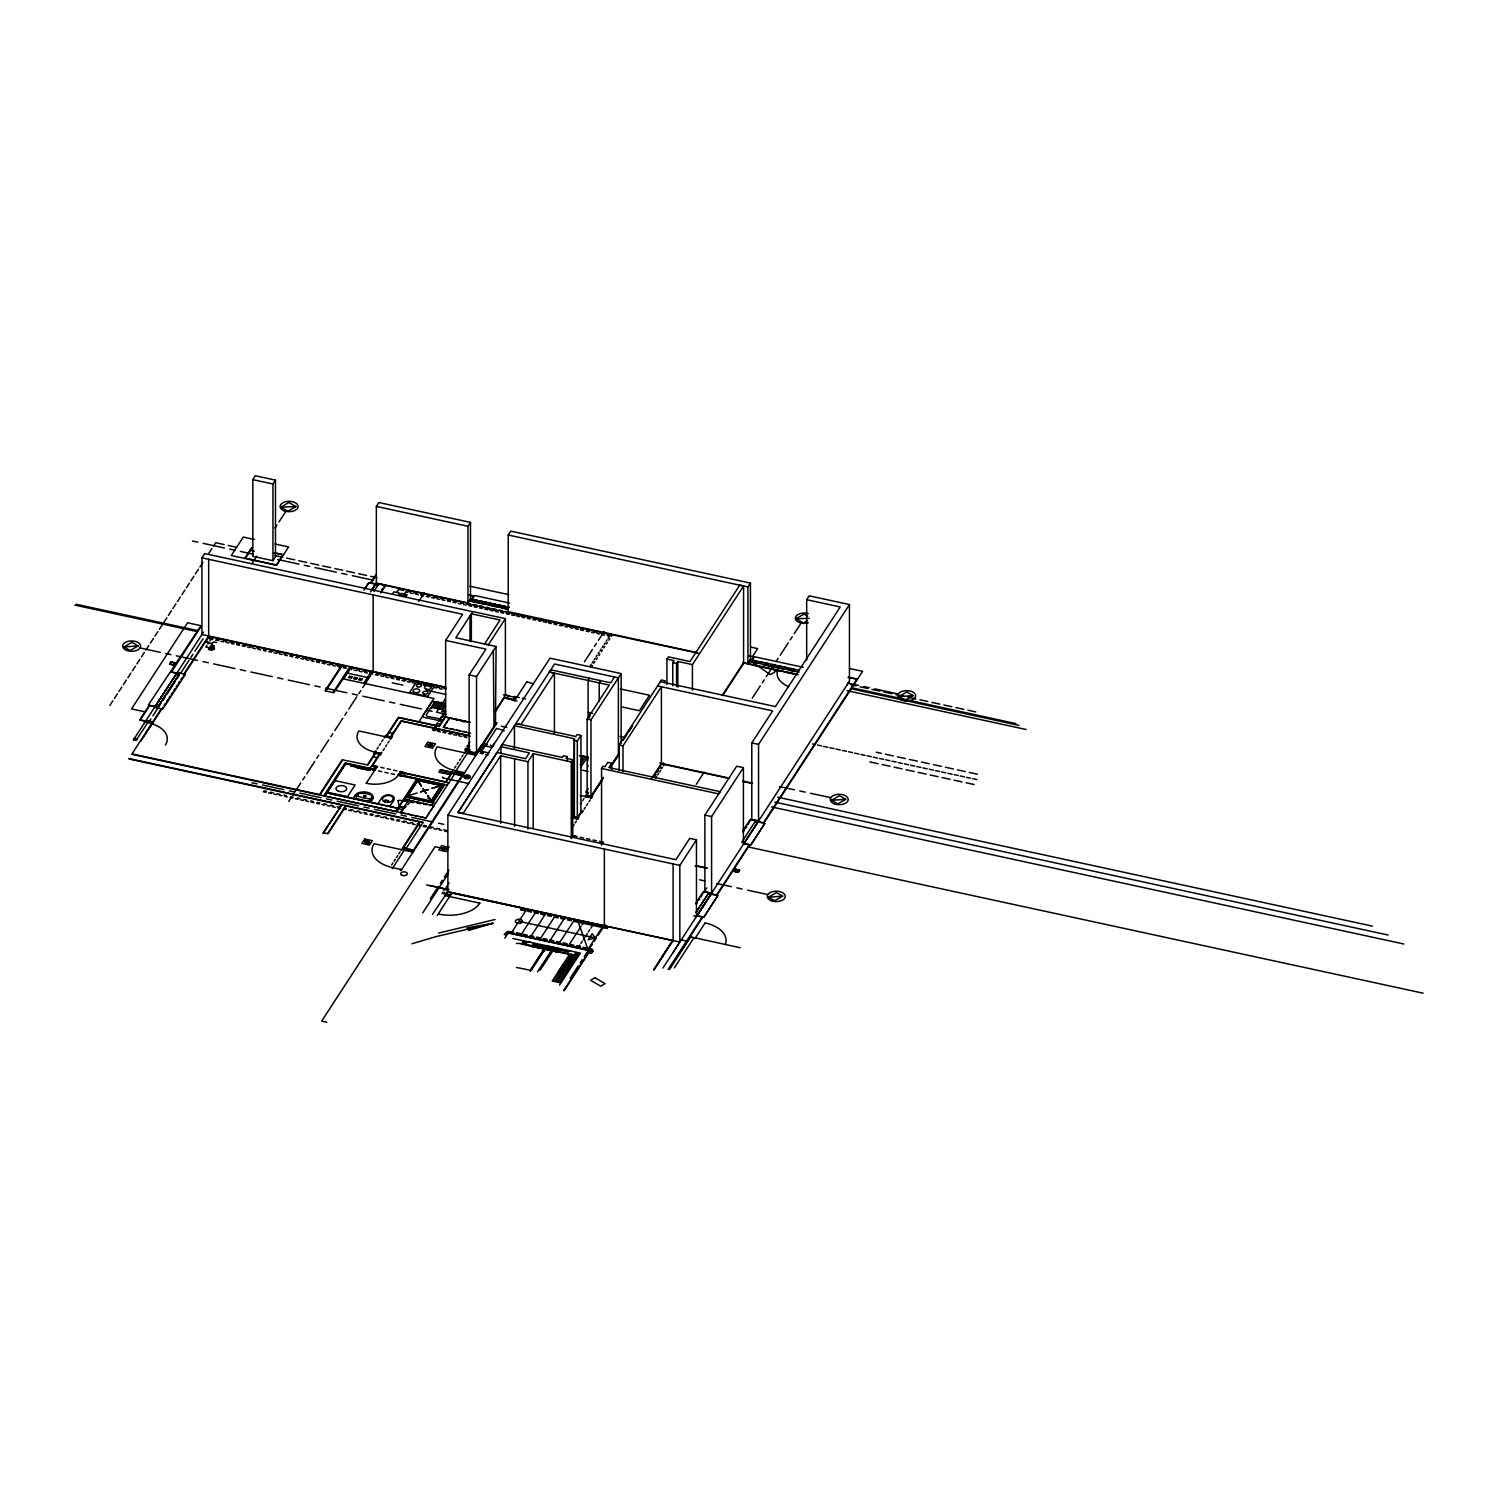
<?xml version="1.0" encoding="UTF-8"?>
<svg xmlns="http://www.w3.org/2000/svg" width="1498" height="1498" viewBox="0 0 1498 1498"><rect width="100%" height="100%" fill="white"/><g stroke="black" fill="none" stroke-linecap="round" stroke-linejoin="round"><path stroke-width="1.5" d="M211.237 647.904L214.102 649.158L213.69 647.679L211.349 647.848L214.476 648.597L211.087 648.072L213.971 647.885M549.579 950.144C552.163 952.578 553.717 945.631 549.26 954.17L537.501 971.846M554.84 948.889L546.957 946.998M214.401 648.69L211.181 647.997L211.798 649.42L214.251 648.971L211.124 649.027M352.685 766.564L353.603 766.04L350.869 766.133M368.096 770.197L358.977 768.081M467.9 776.02L465.447 776.395L468.574 777.293L465.822 776.114C463.575 779.746 473.911 776.526 465.391 776.488M541.153 947.073L534.131 945.369L541.527 947.092M547.332 949.339L552.107 950.294M536.434 947.073L530.311 945.837L549.803 948.889L547.594 949.17C549.991 946.661 550.478 948.234 548.568 949.058M551.507 948.777L551.62 947.728L551.564 948.74M551.301 947.897L551.62 948.721M558.698 948.403L556.563 951.754M559.409 950.106C563.791 949.901 549.448 946.137 551.732 948.459M560.158 949.863L547.912 947.185M586.504 792.442L586.242 790.925L587.796 791.393M365.699 841.501L368.957 841.932L365.849 841.389L366.092 842.887L368.602 842.7M428.222 798.49L429.626 797.685L428.185 797.966M431.967 745.236L428.728 744.543M430.057 798.752L430.076 798.603M442.303 848.617C447.34 845.808 446.46 850.695 442.846 847.868L445.749 848.486L443.277 847.737C440.674 848.729 444.138 850.377 445.355 849.347C436.068 847.512 450.636 851.37 442.303 848.486L445.318 849.291L442.266 848.636L445.149 849.385L442.303 848.673L445.056 849.441L443.071 849.478M388.525 800.644L385.454 800.044M545.403 948.889C541.901 953.964 542.257 952.691 545.871 948.065M537.613 947.448L543.737 948.496M551.414 950.5L552.05 949.395L550.44 949.582M546.489 948.44L545.459 948.178M546.47 949.077L549.579 948.721M545.122 948.122L530.367 945.987L549.26 950.069M562.256 950.069L564.24 950.481M365.456 841.801L368.845 842.194M428.503 744.824L431.686 745.573C422.717 744.824 434.008 746.435 430.02 746.154L428.728 745.723L430.244 746.154M544.748 948.721L552.107 949.432M549.148 949.526L552.593 949.769L551.564 950.668M544.972 949.152L530.217 971.547M526.996 942.429L526.828 942.766A1.929 1.123 0 0 1 524.375 943.44A1.929 1.123 0 0 1 523.251 941.999M466.945 777.818L465.335 777.144L468.013 777.631L465.335 776.863L468.387 777.35L465.279 776.676L468.705 777.106L465.653 776.264C471.776 775.721 461.234 778.305 468.5 777.293M586.879 790.85L588.171 788.566M546.639 948.74L546.227 948.552M547.051 948.871L547.968 948.403L547.107 949.02M352.966 766.171L351.094 765.834M353.603 766.171L357.516 767.744M367.834 770.103L368.677 769.298L367.928 770.234M368.471 842.662L365.512 841.707M468.556 777.2L465.541 776.32M552.313 948.122L551.414 947.972M555.234 949.189L554.466 951.286L556.825 949.432L555.477 951.492L556.245 948.889M540.778 945.669L542.669 945.837L540.254 945.369M444.344 784.409L432.66 802.441L405.771 796.655L403.299 800.812A10.729 6.198 0 0 0 397.794 800.475L399.498 806.598L396.427 811.336M422.942 822.683L420.358 821.69L403.299 847.831M365.849 841.389L368.939 841.876L366.542 841.108M482.244 745.63L497.055 722.879M494.359 743.514L491.85 747.39L483.423 745.555L475.952 755.254L437.06 746.809A32.301 18.65 0 0 0 455.579 770.758M537.67 947.654L536.602 946.792L545.122 948.496M557.312 950.687L558.23 952.091L545.029 949.114M587.946 949.358L577.648 920.371M545.871 946.511L536.696 944.807C556.657 949.975 512.747 939.452 546.096 946.38M551.077 950.069L553.492 949.919L540.291 969.936M534.337 945.481L541.901 947.129M591.017 951.136L592.721 951.492L591.448 953.421L589.781 953.084L590.774 950.069L583.059 948.271M445.749 848.804L442.734 847.924M516.417 967.427L530.161 970.217L543.943 948.983M533.325 946.699L530.367 945.987L531.547 945.481M546.04 948.346L551.451 950.238M551.882 948.496L550.927 948.496L559.185 950.425M553.829 951.155L555.234 948.534L558.511 949.901M559.99 950.2L558.923 950.013L559.878 950.144M557.855 948.215L555.964 951.586L557.425 949.395M568.734 950.593L567.929 951.942L569.596 950.781M582.048 811.186L577.161 818.769L572.273 817.683L573.678 815.586M386.184 736.885L386.765 735.93M379.949 753.251L371.579 766.133L376.691 767.219M377.964 803.771L381.353 798.303A10.898 6.292 0 0 1 385.192 795.382A6.254 3.614 0 0 1 390.398 795.101A6.254 3.614 0 0 1 393.918 797.273A10.879 6.292 0 0 1 393.468 800.924L389.78 806.317M400.341 870.413L400.94 869.458M463.931 772.556L412.268 852.025M349.895 677.957L350.925 676.328M384.293 801.73L385.323 800.101M133.491 739.825L134.446 738.289L137.179 738.87L136.112 740.424L133.491 739.825L164.125 692.638M178.936 674.624L179.91 673.07L185.49 674.25L162.776 709.153L154.575 707.393L155.586 705.82L158.226 706.401L178.936 674.624L176.258 674.063L155.642 705.839M207.96 643.859L208.934 642.305M380.174 755.048L381.129 753.494L374.968 752.165L373.938 753.681M437.903 724.938L438.877 723.384M440.375 721.081L441.348 719.546M468.874 743.551L469.848 741.997M443.071 889.194L442.472 888.426M442.097 893.651L443.071 892.115M444.082 890.598L445.056 889.044M446.123 887.49L447.078 885.936M448.108 884.419L449.082 882.884M590.156 665.973L591.111 664.419M592.141 662.902L593.096 661.348M594.126 659.832L595.081 658.296M596.167 656.742L597.122 655.188M598.151 653.671L599.106 652.117M600.136 650.6L601.091 649.065M604.162 644.44L605.117 642.885M606.147 641.369L607.102 639.815M606.353 644.046L607.327 642.492M608.825 640.189L609.798 638.654M586.336 794.895L585.381 796.43L591.541 797.76L592.628 796.224M581.786 812.89L582.741 811.336M659.963 768.305L660.936 766.751M662.434 764.467L663.408 762.913M697.862 652.772L508.215 611.652L508.215 535.011L510.724 531.135L750.442 583.096L750.442 659.738L747.764 663.895L743.364 662.959M580.868 943.534L582.31 941.212M662.977 968.008L711.587 893.22L711.587 816.56L743.401 767.65L736.698 766.19L704.884 815.118L704.884 891.759L711.587 893.22L703.386 891.46L695.821 903.069M158.226 706.401L157.253 707.955L179.91 673.07L177.27 672.471L155.062 706.494M466.889 746.622L467.863 745.068M500.912 753.644L500.912 746.678L502.298 744.45L562.256 757.426L563.342 755.704L567.18 756.527L567.18 761.19M445.374 895.673L446.273 894.212M596.316 659.438L597.29 657.884M600.623 680.616L599.219 682.845L599.219 701.12M152.365 723.478L163.001 707.112M608.132 638.298L609.461 636.163L607.476 635.695M601.559 845.134L601.559 768.474L602.964 766.264L605.023 766.695L607.757 762.426L611.652 763.268L611.652 770.234M571.431 817.945L572.273 816.579M577.591 819.275L578.453 817.908M582.16 812.291L583.022 810.942M672.639 953.196L673.857 951.249M158.114 701.944L159.35 699.997M160.529 698.255L161.765 696.308M165.304 690.915L166.54 688.968M167.72 687.226L168.956 685.279M149.95 727.167L151.186 725.201M164.125 705.352L165.36 703.405M166.54 701.663L167.776 699.716M168.9 698.012L170.135 696.064M171.315 694.323L172.551 692.376M173.731 690.634L174.966 688.687M383.17 750.404L384.406 748.438M385.585 746.716L386.821 744.768M387.945 743.064L389.18 741.098M446.235 723.59L447.471 721.643M402.812 809.201L404.048 807.253M391.652 864.908L392.888 862.96M394.068 861.219L395.303 859.272M396.483 857.53L397.719 855.583M457.077 764.317L458.294 762.351M459.474 760.628L460.71 758.662M461.852 756.958L463.088 755.011M468.668 746.772L467.058 749.318L470.278 749.992M428.091 814.687L429.327 812.74M495.538 710.427L505.388 695.297L505.388 618.637L472.788 611.596L455.841 637.736L496.081 646.481L495.482 725.201M580.325 804.183L581.561 802.235M582.741 800.494L583.977 798.546M584.145 809.238L585.381 807.272M659.382 960.855L660.618 958.907M664.213 953.477L665.43 951.53M661.798 957.166L663.034 955.218M666.629 949.788L667.846 947.841M696.196 904.286L697.431 902.339M743.139 832.064L744.375 830.117M745.555 828.375L746.79 826.428M747.914 824.724L749.15 822.776M674.999 949.545L676.235 947.597M699.828 911.346L701.064 909.398M702.244 907.657L703.48 905.71M746.734 839.161L747.97 837.213M749.15 835.472L750.386 833.525M751.565 831.783L752.801 829.836M753.981 828.094L755.217 826.147M143.939 723.759L145.512 721.306L139.595 720.07L149.313 705.221L155.155 706.494L156.99 703.704M345.458 763.437L375.024 769.729L376.841 766.939L375.118 766.564L373.133 769.691L345.776 763.755L324.897 795.812M446.123 781.975L402.007 772.369L400.022 775.496L443.483 784.915L432.491 802.422M614.498 677.021L610.753 682.826L550.815 669.831L549.373 672.04L554.41 673.145L520.929 724.583L515.874 723.534L575.831 736.51L577.067 734.563L580.943 735.406L577.329 741.023L577.329 817.683L573.434 816.841L574.371 738.72L514.451 725.706L514.451 748.944M703.854 917.076L717.823 895.579L703.91 917.113L697.038 915.615L698.648 913.087M756.34 824.443L757.951 821.896L764.823 823.394L750.873 844.891L744 843.411L849.441 681.216L849.441 604.555L809.201 595.829L806.673 599.687L806.673 660.094M390.36 739.375L391.877 737.016M697.843 653.091L467.376 603.825L470.484 599.05L470.484 522.39L378.882 502.542L376.354 506.418L376.354 583.059L370.493 591.897M464.268 753.288L469.174 745.686M451.591 892.565L449.082 896.441M109.878 705.446L112.818 700.821M123.398 684.68L126.338 680.073M127.91 677.751L130.85 673.126M141.43 656.985L144.37 652.379M163.919 622.382L166.858 617.756M403.468 775.927L405.284 773.08M396.315 811.523L400.827 804.576M432.753 802.254L405.883 796.786L403.299 800.812L407.643 801.767L408.617 800.213L433.933 805.737L435.394 803.527L406.201 797.142L403.936 800.625M465.878 748.139L464.736 749.899L466.833 750.367M149.313 705.221L148.339 705.034L200.994 625.696L187.568 622.775L184.348 627.681L76.267 604.293M206.949 645.376L205.881 647.042L209.514 647.848M209.945 640.788L211.031 639.103L212.791 639.515M376.148 575.063L371.092 582.947L375.773 583.958M359.932 680.167L361.018 678.482M387.308 802.422L388.375 800.737M176.258 674.063L203.447 632.175M252.132 563.267L256.682 556.226M274.977 543.98L288.571 546.939L276.662 565.345L231.31 555.515L243.275 537.089L254.604 539.542M384.2 585.119L378.825 583.939L377.814 585.512L375.174 584.932L371.729 590.231L376.148 583.377L470.484 603.825M445.842 687.807L351.094 667.247L343.51 678.931L363.696 683.257L371.204 671.61M367.778 765.291L376.092 752.389M429.102 804.669L433.877 805.699L425.938 818.039L319.898 795.045L342.705 759.879L367.403 764.898L375.605 752.296L380.492 753.363L372.328 765.946L375.118 766.564M392.251 736.417L391.221 738.008L385.005 736.641L386.072 735.087M431.518 706.813L434.963 701.476M434.851 707.543L438.296 702.225M436.517 707.899L439.944 702.562M438.24 708.254L441.667 702.937M441.554 709.003L445 703.686M443.221 709.34L445.505 705.801M475.259 755.104L476.551 753.194L476.551 676.534L496.081 646.481M478.049 750.592L481.532 745.161M496.081 723.141L476.551 753.194L465.822 750.835M602.121 647.529L603.132 645.956M586.018 792.348L586.71 791.262M581.561 811.092L576.73 818.582L572.816 817.758L574.371 815.361L574.371 738.72M145.886 650.076L148.882 645.432M168.356 615.472L171.371 610.828M181.895 594.706L184.891 590.062M186.389 587.778L189.403 583.134M199.927 567.012L202.923 562.368M208.877 553.174L211.892 548.511M148.939 721.924L150.923 718.853M162.945 700.39L164.93 697.319M176.951 678.856L178.936 675.785M190.958 657.322L192.942 654.27M288.777 801.355L290.762 798.303M302.783 779.821L304.768 776.769M316.79 758.306L318.774 755.235M330.796 736.773L332.781 733.702M344.802 715.239L346.787 712.168M358.808 693.705L360.793 690.634M471.496 599.275L473.48 596.204L468.93 595.212M469.941 722.317L445 716.943L439.045 726.137L398.356 717.336L385.698 736.791L390.529 737.859L401.37 721.175L470.335 736.136M405.396 813.545L400.621 812.515L401.633 810.942M445.692 781.844L453.519 769.766M426.911 816.41L425.881 818.002L421.163 816.953M432.866 807.272L433.877 805.699L430.132 805.138M517.072 696.832L526.716 681.89M440.375 883.371L442.359 880.3M594.388 646.481L596.373 643.41M598.788 655.6L599.818 654.008M572.648 815.979L571.637 817.571L577.816 818.9L578.883 817.346M611.652 763.268L608.881 767.556L720.145 791.656L718.666 793.884L601.559 768.474M520.667 935.426L536.228 911.383M547.819 949.358L547.482 948.178M554.953 951.38L556.619 949.245M568.472 945.8L581.074 926.307M799.108 672.078L749.468 661.292L752.108 661.891L753.12 660.3L750.442 659.738L747.914 663.614L747.914 586.954L750.442 583.096M558.604 972.445L564.24 963.738M568.472 964.637L574.109 955.93M568.959 964.731L574.595 956.024M564.989 973.831L570.626 965.124M762.239 682.863L764.223 679.792M776.245 661.33L778.23 658.259M790.251 639.796L792.236 636.725M750.329 821.035L751.359 819.462L758.55 820.998L758.55 744.356L849.441 604.555M846.763 685.372L849.441 681.216M444.569 687.076L201.93 634.497L201.93 557.836L204.702 553.586L472.731 611.69M197.118 631.576L183.711 628.673L131.543 708.91L144.969 711.831M244.717 558.436L251.645 547.744M201.312 626.07L171.521 671.89L176.895 673.07M161.278 708.854L131.768 754.262L321.134 795.326M183.973 673.931L208.671 635.957L208.671 559.297L201.93 557.836M351.094 667.247L333.811 692.713L325.066 690.821L341.694 665.224L208.934 636.481L183.28 675.879M365.063 588.545L368.789 582.778L375.605 584.239L374.107 586.467M373.882 591.541L378.825 583.939M333.099 692.563L349.952 666.591M401.52 595.549L405.172 595.249L404.535 596.223M320.759 752.165L328.755 739.862M470.26 722.392L445.636 717.055L445.636 640.414L462.62 614.274L208.671 559.297M341.694 805.081L323.175 832.682L328.006 833.731L346.038 806.036L420.095 822.084M323.025 833.768L341.9 804.707M386.877 735.93L398.674 717.711L439.307 726.549L445.486 717.036M327.519 833.637L345.776 805.512M366.224 783.304L374.65 770.328M418.916 721.774L433.989 698.499L363.696 683.257M370.287 802.142C381.765 791.768 354.857 787.218 353.715 798.509M395.903 811.223L416.613 779.11M427.454 795.475L431.049 801.018L441.124 785.532L417.68 780.421L407.587 795.906L431.312 800.999L441.404 785.439L417.886 780.364L407.812 795.85M401.202 850.152L419.552 821.971M466.346 750.947L469.773 745.686M413.542 850.096L405.49 848.299L392.251 868.653L392.888 867.716L401.633 869.608L400.996 870.544L413.598 851.182L404.853 849.291L404.273 850.246L412.961 852.175L476.607 754.262L467.863 752.389L467.207 753.363M451.965 772.144L454.662 772.762L468.5 751.453M435.6 803.228L447.19 785.383M467.9 753.531L469.136 751.565L469.136 674.924L485.932 649.121L445.636 640.414M494.789 712.486L504.246 697.918L514.863 700.203L516.679 697.413L514.975 697.038L513.14 699.828M485.24 745.742L496.456 728.496A32.301 18.65 0 0 1 504.227 730.874M603.413 777.425L590.961 796.524L587.141 795.719L587.141 719.077L609.255 685.054L549.373 672.04M580.606 761.34L583.115 757.464M619.161 770.534L619.161 744.993L661.423 679.98L665.262 680.822L664.194 682.47M672.771 685.766L672.771 662.547L674.025 660.599L666.928 659.064L666.928 684.623M622.999 771.376L622.999 745.817L661.404 686.758L661.404 763.4M602.496 779.803L590.905 797.648L586.018 796.562L588.508 792.742L585.868 796.524M611.015 766.695L619.46 753.681M651.33 778.885L661.423 763.381M652.735 777.574L661.629 763.868L729.17 778.511M530.966 970.423L544.598 949.114M722.673 695.652L743.832 663.052M582.104 924.79L583.059 923.311M553.923 981.396L571.468 954.357L573.191 954.713L555.589 981.733L552.219 981.021L569.82 954.001L571.468 954.357M570.195 978.213L578.191 965.91M584.201 956.679L592.197 944.377M696.196 784.39L704.191 772.088M564.072 990.852L590.249 950.5L508.421 932.748L504.826 938.179M621.164 743.27L621.164 673.594L550.009 658.165L447.883 815.137L447.883 891.797L679.83 942.055L679.83 865.395L696.458 839.798L689.754 838.356L675.898 859.665L457.995 812.496L554.578 664.007L618.374 677.864L618.374 754.524L610.903 765.984M697.15 915.615L711.101 894.119L717.823 895.579M668.127 969.506L702.206 917.057L696.888 915.896M252.825 479.641L255.353 475.765L275.482 480.128L275.482 556.788L272.954 560.664L252.825 556.301L252.825 479.641L272.954 484.004L275.482 480.128M251.964 548.174L245.429 558.211L276.287 564.933L282.879 554.878L274.04 552.968M166.971 694.229L174.966 681.927M180.977 672.696L188.973 660.393M194.983 651.162L202.979 638.86M140.681 741.379L153.283 722.017L146.092 720.463L145.081 721.98L147.759 722.598L148.77 721.025L136.112 740.424M363.883 590.212L368.789 582.778M325.703 690.952L342.611 665.018M292.747 795.232L300.742 782.93M306.753 773.698L314.749 761.396M334.766 730.631L342.761 718.328M348.772 709.097L356.767 696.795M418.803 601.372L424.514 592.59M376.354 583.059L467.956 602.926L467.956 526.266L470.484 522.39M132.461 754L319.58 794.539L342.443 759.467M323.718 795.887L345.12 762.95L375.174 769.448M345.289 763.662L324.261 796L345.607 763.474M467.956 602.926L470.484 599.05L508.777 607.364M509.563 603.076L474.566 595.455L471.982 599.369L476.327 600.324M390.042 737.765L401.089 720.781L469.23 735.574M433.128 707.168L436.63 701.813M439.85 708.629L443.333 703.274M505.388 618.637L488.348 644.795L484.547 643.971L500.051 620.022L471.346 613.806L471.346 641.668M567.18 756.527L566.057 758.269L572.76 759.711L571.281 761.939L533.213 753.681L527.951 761.733L500.65 755.797L463.051 813.545L458.032 812.44L497.149 752.502L525.592 758.7L529.356 752.876L500.912 746.678M430.338 898.763L438.334 886.46M444.344 877.229L448.913 870.207M584.407 661.854L592.403 649.552M598.414 640.32L604.125 631.538M422.717 912.9L448.071 873.952M432.435 914.417L447.509 892.134M437.266 915.465L451.816 893.07L672.639 940.501M580.512 767.613L586.823 757.932M585.531 796.468L588.021 792.648M632.381 725.369L624.554 737.391L620.078 736.417M623.168 740.312L626.726 734.863M629.104 731.23L632.643 725.762M676.572 686.59L676.572 663.371L677.826 661.442L692.432 664.606L743.57 586.018L739.712 585.194L690.016 661.536L668.408 656.854L666.928 659.064M590.362 797.516L603.039 778.08M610.641 766.433L618.88 753.756M511.061 933.348L526.716 909.305M530.217 937.467L545.834 913.462M539.767 939.564L555.44 915.521M549.317 941.624L564.933 917.6M539.28 969.843L551.732 950.687M558.923 943.684L574.539 919.678M556.207 949.189L554.672 951.342L556.282 949.17M722.354 695.259L743.57 662.659L743.57 586.018M803.153 667.303L754.149 656.686L751.94 660.056L755.966 660.955M565.944 964.113L571.637 955.368M566.431 964.206L572.124 955.462M558.286 982.351L576.842 953.851L578.509 954.189L559.934 982.707L556.619 981.958L575.12 953.477L576.842 953.851M564.446 973.719L570.139 964.974M559.559 985.085L580.381 953.103L512.878 938.497M588.602 948.365L602.233 927.431M598.208 935.145L605.061 924.603M794.221 633.654L801.149 623.037M563.754 990.421L589.613 950.687L508.683 933.16M693.78 915.896L696.458 916.458L758.55 820.998L751.79 819.575L751.79 742.933L772.65 710.857L657.547 685.915M653.521 969.88L672.359 940.913L671.347 942.429M706.869 887.865L703.386 893.201M654.008 969.974L673.108 940.594L673.108 863.934M695.99 912.488L708.91 892.658L696.139 912.282M763.811 823.17L862.605 671.329L849.403 668.464M668.82 969.281L702.899 916.888M716.905 895.355L749.843 844.666M669.026 969.337L690.241 936.774L740.199 947.728M669.737 969.131L690.709 936.868M750.873 844.891L764.766 823.357M674.287 967.914L694.042 937.617M695.334 937.991L705.09 922.993M174.854 676.16L176.689 673.37L170.828 672.115M152.908 715.801L160.96 703.461M370.343 583.134L375.886 574.67M380.792 593.039L385.754 585.456M362.778 687.563L370.83 675.242M369.875 768.624L371.691 765.834M445.093 725.294L443.876 727.185L447.303 727.934M448.651 719.92L449.887 718.029L451.965 718.609M396.745 811.71L399.816 807.029M432.697 802.909L444.719 784.503M507.298 698.574L509.114 695.784L504.601 694.791M590.961 796.524L590.961 719.883L621.164 673.594M580.306 764.766L585.269 757.145M585.1 796.842L586.018 795.438M590.849 928.18L592.665 925.389M579.857 945.051L578.022 947.841L573.191 946.792M752.221 698.255L760.254 685.915M766.208 676.721L774.26 664.4M780.215 655.188L788.266 642.867M742.746 830.866L750.329 819.237L751.359 819.462M177.382 601.597L180.378 597.009M190.901 580.831L193.916 576.243M136.861 663.895L139.876 659.307M150.38 643.148L153.395 638.56M154.893 636.201L157.908 631.613M114.372 698.499L117.387 693.911M278.965 521.941L285.893 511.38M392.719 593.639L393.899 591.841L399.704 593.133L398.524 594.931M400.135 595.249L401.314 593.451L407.156 594.706L405.977 596.504M374.313 753.101L375.829 750.798M380.548 754.449L382.046 752.165M436.461 712.318L445.355 698.761M449.4 717.86L443.165 727.354L470.615 733.29M401.951 802.816L405.771 796.655M405.172 805.549L400.565 812.553M445.955 782.256L452.508 772.275M557.462 949.432L556.02 951.623L557.893 949.432M559.072 972.539L564.765 963.869M583.34 939.695L584.838 937.411M588.321 931.981L589.837 929.696M213.39 546.227L215.693 542.725L224.176 544.579M274.939 528.101L276.98 525.012M399.329 806.561L396.109 811.467L324.467 795.944M481.813 751.078L478.368 750.329L481.588 745.498L484.921 746.247M557.087 949.339L555.533 951.53M751.453 659.963L753.494 656.854L748.944 655.881M594.182 941.306L596.223 938.216M580.175 962.84L582.216 959.75M396.745 592.478L398.786 589.388L403.411 590.381M404.217 594.069L405.602 591.953L407.643 592.384M195.358 573.921L198.41 569.315M159.35 629.291L162.402 624.666M172.869 608.525L175.921 603.919M118.829 691.589L121.9 686.983M132.348 670.842L135.419 666.217M449.026 782.593L447.359 785.102L398.693 774.541M485.127 745.929L481.532 751.359L479.922 750.985L488.872 752.932M744 843.411L745.667 840.902M709.397 896.609L711.044 894.1M677.358 945.837L679.025 943.328M354.895 679.043L355.962 677.433M442.416 776.919L442.846 777.911M611.296 636.35L611.839 635.545L607.214 634.553M446.123 894.175L447.733 891.759L522.596 907.975M407.531 801.823L408.617 800.213L413.336 801.261M448.276 848.729L446.329 851.613L438.82 850.003L441.667 845.64L449.231 847.269M574.052 955.087L575.288 956.173M170.023 683.537L171.315 681.627M172.439 679.849L173.731 677.939M176.09 686.908L177.382 684.998M178.449 683.257L179.741 681.347M180.865 679.568L182.157 677.658M381.466 590.156L382.739 588.246M384.143 738.008L385.698 735.687M376.953 749.037L378.245 747.109M379.368 745.349L380.661 743.42M381.728 741.697L383.02 739.769M436.293 724.377L437.322 722.86M440.318 718.216L441.348 716.681M436.405 727.223L434.851 729.545L439.307 730.5M405.172 805.475L407.868 801.449L403.468 800.531M454.662 767.987L455.935 766.077M398.786 853.841L400.078 851.931M430.45 810.961L431.742 809.051M446.235 890.149L447.247 888.632M586.504 805.512L587.796 803.602M588.92 801.823L590.212 799.913M575.176 822.964L576.468 821.035M572.76 826.634L574.052 824.724M654.926 775.983L655.937 774.466M657.397 772.144L658.408 770.627M585.812 935.857L587.366 933.535M698.555 900.56L699.828 898.65M700.97 896.871L702.244 894.961M668.932 946.118L670.224 944.189M704.566 903.968L705.839 902.058M706.981 900.279L708.254 898.369M209.196 638.934L209.945 637.811L212.791 638.391M472.151 601.185L473.162 599.668L508.103 607.196L507.073 608.787L469.473 600.623L507.522 608.862M442.303 715.145L443.333 713.628M444.288 712.074L445.318 710.558M434.308 727.448L435.338 725.931M442.902 717.224L443.914 715.707M601.316 651.724L602.327 650.207M603.788 647.885L604.799 646.368M593.807 663.24L594.818 661.723M443.764 894.006L444.775 892.471M589.613 678.238L588.115 680.466L588.115 718.085M657.491 774.99L658.521 773.474M659.476 771.938L660.506 770.403M661.461 768.867L662.49 767.351M663.502 765.759L664.532 764.242M557.368 951.155L558.548 949.676L568.154 951.623M591.336 798.134L592.234 796.805M371.691 590.156L373.039 588.208M383.881 586.467L384.724 585.231M438.277 721.306L439.363 719.752M456.59 770.964L448.857 782.874L400.135 772.331M591.279 667.116L592.347 665.561M655.45 778.099L656.536 776.544M207.754 641.256L206.949 642.399L212.304 643.578M433.353 728.983L432.548 730.144L434.963 730.668M404.853 850.415L423.148 822.308L128.978 758.55M364.014 795.962L365.624 795.962M365.606 796.374C359.745 796.992 369.032 794.352 364.726 796.973M404.535 808.208L406.201 806.373M400.621 812.515L403.037 809.875M407.643 804.744L410.059 802.104L413.822 802.666M465.822 776.114L468.668 776.825L465.972 776.076M442.79 720.313L440.487 720.894L423.691 717.28L422.679 715.95L432.061 701.42L444.887 703.086M372.665 798.546L369.5 800.494A2.846 1.648 0 0 1 366.392 800.924L358.116 799.127A2.846 1.648 0 0 1 356.281 797.629L356.075 794.914M280.894 507.129L288.889 502.504L295.911 506.567L287.916 511.192L280.894 507.129L295.911 506.567M123.941 646.949L131.918 642.342L138.153 645.919L130.157 650.544L123.941 646.949L138.153 645.919M807.403 620.659L803.415 622.962L796 618.693L803.995 614.086L807.703 616.221M898.875 696.607L906.87 692.001L913.143 695.615L905.148 700.24L898.875 696.607L913.143 695.615M534.767 945.126L533.063 944.62L541.527 947.41M546.957 948.065L547.65 948.028M555.964 949.17L558.81 949.451M831.521 800.307L839.517 795.7L845.752 799.295L837.756 803.902L831.521 800.307L845.752 799.295M768.474 897.19L776.47 892.565L782.686 896.16L774.691 900.785L768.474 897.19L782.686 896.16M420.844 791.843L428.353 789.502M432.117 788.322L441.404 785.439M407.587 795.906L417.043 793.004M431.892 788.379L441.124 785.532M420.582 791.88L428.147 789.558M411.894 943.759L436.255 936.568L492.973 923.274L468.5 930.464M348.397 677.658L352.311 676.628M353.491 678.744L357.423 677.714M358.49 679.811L362.404 678.8M595.418 937.935L588.227 939.789L592.141 933.741L595.418 937.935L518.888 921.326M438.558 933.067L495.07 919.529M212.042 647.567L214.195 648.072M213.708 649.327L210.975 648.746M367.403 843.037L365.362 841.988L368.414 842.756L365.681 842.606M466.346 775.927L468.443 776.395M466.777 927.992L492.973 923.274M369.107 798.79L370.886 798.397A3.914 2.266 0 0 0 371.804 797.236L371.523 795.419L367.834 793.715M555.159 948.552L558.286 949.339M429.121 797.722L429.402 797.76M796 618.693L809.201 618.393M470.541 752.202L471.982 752.165M460.073 773.904L461.946 773.886M212.267 649.495L213.109 649.495M480.465 747.202L482.393 747.202M480.034 747.82L481.963 747.82M472.525 753.4L476.383 753.4M406.576 849.666L411.613 849.666M409.628 850.321L413.392 850.321M455.467 772.668L459.474 772.706M479.285 749.056L481.158 749.094M478.48 750.273L480.352 750.311M366.28 842.943L367.235 843.056L365.905 842.794M416.931 803.153L420.414 803.677M423.522 804.126L426.967 804.669M210.975 648.26L214.195 649.065M214.308 648.128L211.611 647.716L214.383 648.203L211.78 647.66L214.345 648.128L213.072 647.529M445.486 848.093L443.389 847.681M540.89 945.481L542.669 945.837M213.652 647.698L212.903 647.511M430.394 746.116L429.008 745.929M454.662 772.762L462.695 774.503M451.329 892.977L446.928 892.115M601.466 842.288L603.132 842.625M754.149 656.686L752.633 656.367L757.688 648.615L750.835 647.136M402.007 772.369L400.341 772.013L398.468 774.841L444.138 784.727M563.96 973.625L565.458 973.925L571.094 965.218L569.652 964.881M505.369 611.39L508.047 611.933M407.381 591.242L410.059 591.804M427.342 595.586L430.02 596.148M434.046 597.047L436.723 597.59M454.006 601.372L456.684 601.934M460.672 602.795L463.35 603.357M480.633 607.139L483.311 607.701M487.337 608.6L490.015 609.143M507.298 612.925L509.975 613.487M513.945 614.349L516.641 614.91M415.639 594.163L418.317 594.706M420.957 595.305L423.634 595.867M426.256 596.447L428.952 597.009M431.63 597.627L434.308 598.189M436.948 598.769L439.626 599.331M442.266 599.912L444.943 600.473M547.276 621.576L549.953 622.138M567.236 625.921L569.914 626.464M452.939 602.233L455.617 602.795M458.257 603.394L460.935 603.937M463.556 604.537L466.252 605.098M468.93 605.716L471.608 606.278M474.248 606.859L476.926 607.42M479.547 608.001L482.244 608.562M573.884 627.344L576.58 627.887M600.567 633.13L603.245 633.691M490.239 610.323L492.917 610.884M495.538 611.484L498.235 612.027M500.856 612.626L503.534 613.188M506.23 613.806L508.908 614.349M511.53 614.948L514.226 615.509M516.847 616.09L519.525 616.652M527.521 618.412L530.217 618.974M532.839 619.554L535.516 620.116M538.156 620.715L540.834 621.258M543.512 621.876L546.208 622.438M548.83 623.037L551.507 623.58M554.148 624.179L556.825 624.741M559.503 625.359L562.199 625.921M564.821 626.501L567.499 627.063M570.139 627.643L572.816 628.205M580.812 629.965L583.49 630.527M586.13 631.126L588.808 631.669M879.551 758.512L883.745 759.374M923.011 767.931L927.206 768.792M954.095 774.653L958.271 775.515M966.491 777.35L970.667 778.211M216.761 639.271L219.457 639.815M236.721 643.597L239.418 644.159M243.444 645.058L246.121 645.619M263.405 649.402L266.082 649.963M270.052 650.825L272.73 651.387M303.382 658.034L306.06 658.596M323.343 662.378L326.021 662.94M329.991 663.801L332.687 664.363M356.674 669.606L359.351 670.149M376.635 673.931L379.312 674.493M383.282 675.355L385.96 675.916M389.986 676.815L392.682 677.377M409.946 681.159L412.643 681.702M338.042 666.647L340.72 667.209M416.613 682.582L419.29 683.144M436.573 686.908L439.251 687.47M343.36 667.808L346.038 668.351M348.716 668.969L351.412 669.531M354.034 670.13L356.711 670.673M370.025 673.594L372.702 674.156M359.351 671.273L362.029 671.834M375.343 674.737L378.02 675.298M386.016 677.059L388.694 677.62M391.334 678.201L394.011 678.763M396.652 679.362L399.329 679.905M402.007 680.541L404.685 681.084M407.325 681.684L410.003 682.245M412.643 682.826L415.321 683.388M423.316 685.148L425.994 685.71M428.634 686.29L431.312 686.852M433.933 687.451L436.63 687.994M439.307 688.612L441.985 689.174M354.034 677.939L356.88 678.519M443.277 731.38L445.955 731.942M463.238 735.705L465.915 736.267M474.772 752.108L477.469 752.651M485.464 754.43L488.142 754.992M757.52 822.589L754.842 822.028L755.853 820.455L741.753 842.157L744.431 842.719L743.401 844.31L743.401 767.65M452.939 773.811L454.287 774.091M454.98 774.26L456.31 774.541M456.965 774.653L458.294 774.934M458.95 775.121L460.279 775.402M460.935 775.515L462.264 775.795M468.125 777.574L465.279 776.863L467.863 777.668M445.524 778.529L446.872 778.81M447.509 778.923L448.857 779.203M453.519 780.233L454.868 780.514M457.489 781.095L460.878 781.806M461.515 781.993L462.863 782.274M463.5 782.405L464.848 782.686M467.488 783.267L468.818 783.548M374.425 765.984L377.103 766.545L374.743 770.141L372.066 769.579M403.243 772.2L400.565 771.657L398.262 775.215L400.94 775.833M599.387 841.389L603.413 842.232M251.87 782.78L257.225 783.885M263.929 790.794L266.625 791.356M270.595 792.217L273.273 792.779M290.556 796.562L293.233 797.123M297.259 798.022L299.937 798.565M317.22 802.348L319.917 802.909M323.886 803.771L326.564 804.332M350.551 809.575L353.228 810.137M357.198 810.998L359.894 811.56M377.159 815.343L379.855 815.886M403.842 821.129L406.52 821.69M410.489 822.552L413.167 823.114M430.45 826.896L433.128 827.458M437.098 828.319L439.794 828.881M343.248 809.07L345.926 809.632M348.566 810.231L351.244 810.774M353.921 811.392L356.618 811.953M359.239 812.553L361.917 813.096M364.557 813.695L367.235 814.257M375.23 816.017L377.908 816.579M380.548 817.159L383.226 817.721M385.866 818.301L388.544 818.863M396.539 820.642L399.217 821.185M391.221 819.481L393.899 820.043M401.857 821.784L404.535 822.346M412.53 824.106L415.208 824.668M417.848 825.248L420.526 825.81M428.522 827.57L431.199 828.132M433.84 828.712L436.517 829.274M439.139 829.873L441.835 830.416M444.513 831.034L447.19 831.596M443.914 847.625L445.262 847.905M402.812 847.737L405.49 848.299M426.481 884.944L429.814 885.636M432.491 886.254L433.84 886.535M434.476 886.647L435.824 886.928M436.461 887.116L437.809 887.396M438.446 887.528L439.794 887.808M547.538 914.51L551.564 915.353M554.26 915.971L558.267 916.795M534.131 912.713L538.156 913.555M567.442 919.922L571.468 920.764M523.176 934.209L527.202 935.052M576.468 945.762L580.494 946.605M536.378 938.179L540.404 939.021M545.515 947.972L548.193 948.534M543.624 948.627L538.419 947.541L543.568 948.721M211.031 648.84L213.54 649.364M429.102 744.319L431.892 745.124L429.533 744.206M586.654 795.625L591.541 796.655M374.968 753.288L379.855 754.299M466.084 776.02L468.612 776.544M373.096 769.785L375.455 770.29M397.607 775.084L399.966 775.59M363.864 769.111L365.044 769.354M442.303 848.86L444.943 849.516L442.359 848.879L443.97 849.628M365.512 842.438L368.152 842.85M524.955 909.586L520.667 909.773L524.787 910.672M590.643 948.796L583.115 947.185M370.624 576.337L377.103 577.704M765.366 662.959L768.736 663.67M771.751 664.363L775.121 665.075M778.136 665.749L781.507 666.46M784.521 667.153L787.892 667.865M790.85 668.52L794.221 669.231M473.443 604.48L476.813 605.192M765.834 667.827L769.223 668.539M772.219 669.231L775.608 669.943M778.623 670.617L781.993 671.329M784.952 671.984L788.322 672.696M823.638 746.379L827.87 747.277M829.855 747.727L834.105 748.625M836.034 749.056L840.266 749.955M867.099 755.797L871.349 756.696M873.334 757.145L877.566 758.044M910.578 765.216L914.81 766.096M916.795 766.564L921.027 767.463M960.255 775.983L964.506 776.882M751.79 742.933L758.55 744.356M587.141 719.077L590.961 719.883M456.253 719.414L459.643 720.126M462.657 720.819L466.028 721.53M463.088 731.342L466.458 732.054M380.754 767.351L384.143 768.062M387.139 768.736L390.529 769.448M393.525 770.141L396.914 770.852M362.198 768.774L356.992 767.631M580.269 837.232L583.658 837.944M586.617 838.599L589.987 839.311M593.002 840.004L596.373 840.715M399.273 806.916L403.842 807.553L399.498 806.598M408.392 814.219L411.781 814.931M513.795 933.254L508.74 932.262L505.856 934.864L504.189 934.527L507.298 931.419L513.851 932.168M516.529 943.44L521.735 943.478L568.734 953.646L568.098 954.638L572.667 955.593L571.094 955.256L565.42 963.982L566.974 964.319M286.698 558.117L294.694 559.821M322.65 565.926L330.646 567.63M334.672 568.528L342.668 570.232M883.895 692.001L891.89 693.705M931.868 702.412L939.864 704.116M876.18 752.221L881.423 753.344M909.398 759.449L917.394 761.153M921.401 762.051L929.397 763.755M882.135 764.579L890.13 766.283M942.073 777.574L950.069 779.278M512.878 700.24L516.96 701.101M359.033 679.025L361.917 679.643M482.393 745.349L483.423 745.555M549.803 939.976L553.886 940.838M563.005 943.946L567.068 944.807M228.145 545.459L236.684 547.276M520.611 615.79L523.345 616.371M540.572 620.116L543.306 620.715M593.863 631.669L596.597 632.268M410.265 592.983L413.017 593.564M447.565 601.072L450.299 601.653M484.865 609.143L487.599 609.742M522.165 617.232L524.899 617.831M575.457 628.786L578.191 629.385M514.226 696.42L516.96 697.019L514.6 700.615L511.867 700.015M588.115 712.449L592.553 713.404M503.908 697.544L515.031 699.922M276.718 652.248L279.452 652.828M296.679 656.592L299.413 657.173M349.952 668.145L352.685 668.726M443.221 688.35L445.955 688.93M364.669 672.415L367.403 673.014M380.661 675.879L383.394 676.478M417.942 683.968L420.676 684.567M480.09 753.251L482.824 753.831M370.512 770.047L368.527 769.822L370.343 770.328M572.18 835.472L574.914 836.071M716.55 883.483L731.492 886.685M383.825 816.766L386.559 817.346M369.875 814.837L372.609 815.436M407.156 822.926L409.89 823.507M423.148 826.39L425.881 826.99M707.917 894.194L710.632 894.774M368.096 841.202L366.86 841.052L368.845 841.82L365.905 841.296L368.789 841.726M551.189 950.331L545.984 948.983M376.354 506.418L467.956 526.266M508.215 535.011L747.914 586.954M806.673 599.687L840.209 606.971L775.44 706.588L660.337 681.646M469.979 586.242L508.796 594.65M469.623 594.987L474.192 595.979M848.767 677.171L857.549 679.081M847.98 677.358L856.856 679.287L763.531 822.776L758.175 821.597M274.677 555.515L282.71 557.256M250.091 550.197L254.379 551.114M472.039 599.331L509.283 607.383L504.882 606.521M750.442 659.738L798.546 670.168M192.456 541.021L197.773 542.164M229.756 549.111L235.074 550.253M304.337 565.289L309.655 566.431M341.638 573.36L346.956 574.52M468.518 600.848L485.558 604.537M490.876 605.679L496.194 606.821M501.549 608.001L507.953 609.386M762.632 664.606L783.922 669.231M847.868 683.088L858.523 685.391M850.901 684.848L855.882 685.915M871.873 689.398L879.925 691.121M943.834 704.978L951.885 706.719M743.345 662.622L797.648 674.4M847.138 690.672L1026.149 729.489M672.771 662.547L676.572 663.371M933.385 764.617L941.418 766.358M969.337 772.425L977.389 774.166M621.464 706.85L639.365 710.745L649.458 695.241L620.359 688.93M894.1 767.163L902.152 768.886M930.052 774.972L938.104 776.694M503.403 694.866L516.529 697.694M74.9 605.098L183.711 628.673M444.737 687.058L373.171 671.61L373.171 594.968M426.911 690.316L445.786 694.417M347.274 673.089L368.265 677.658M573.434 740.181L577.329 741.023M165.679 653.521L170.997 654.663M240.279 669.681L245.578 670.842M202.979 661.61L208.297 662.753M277.561 677.77L282.879 678.931M314.861 685.859L320.179 687.002M352.217 693.911L357.516 695.072M389.499 702L394.817 703.142M426.799 710.089L432.117 711.232M501.399 726.268L506.699 727.41M140.026 647.941L160.323 652.342M176.315 655.806L197.605 660.431M400.191 704.322L421.481 708.947M437.491 712.411L446.011 714.265M779.522 786.581L794.446 789.802M810.437 793.285L830.828 797.666M659.813 763.062L729.769 778.23M743.139 781.113L752.352 783.117M742.69 781.45L751.696 783.398M777.818 797.236L1372.449 926.139M579.67 755.591L588.433 757.501M579.37 755.647L588.377 757.576M581.374 756.303L588.002 757.745M774.691 802.067L1388.122 935.033M771.526 806.935L1403.926 944.021M581.486 770.028L588.208 771.489M478.424 750.311L480.146 750.685M427.117 744.487L433.128 745.779M704.884 815.118L711.587 816.56M748.026 846.913L1423.1 993.193M145.662 721.025L140.344 719.883L149.575 705.633L154.949 706.813M405.602 796.374L432.285 802.16M572.929 836.09L574.652 836.464M695.821 865.582L707.412 868.11M695.147 865.769L706.588 868.26M447.883 815.137L679.83 865.395M326.938 792.723L397.925 808.115M326.77 793.004L397.775 808.396M289.208 790.832L294.526 791.974M326.508 798.921L331.826 800.063M363.808 807.01L369.107 808.152M401.089 815.081L406.407 816.241M438.39 823.17L443.708 824.312M262.543 785.027L283.852 789.652M299.843 793.116L321.134 797.741M337.125 801.205L358.434 805.83M374.425 809.294L395.734 813.92M411.725 817.384L433.034 821.99M699.454 879.775L704.772 880.918M736.81 887.827L742.128 888.988M747.483 890.149L767.781 894.549M129.184 759.037L341.151 804.95M440.262 847.812L435.113 846.688L321.677 1021.112L326.826 1022.235M441.03 847.999L447.041 849.291M364.126 841.389L370.137 842.7M403.936 850.19L374.051 843.711A32.282 18.65 0 0 0 392.626 867.623M429.963 885.487L435.281 886.629M440.599 887.771L449.157 889.625M681.515 939.976L685.784 940.913M607.27 928.535L574.109 921.364M535.797 944.096L535.947 943.946M546.789 947.167L560.252 949.863M521.304 944.04L568.36 954.226M274.415 552.706L283.515 554.691M358.659 573.715L366.598 575.438M298.701 560.72L306.659 562.462M874.57 688.837L898.22 694.005M203.091 543.325L224.438 547.968M240.373 551.395L253.199 554.185M277.673 559.484L299.038 564.128M314.973 567.573L336.32 572.217M352.273 575.663L373.62 580.306M895.916 694.604L903.856 696.327M919.903 699.772L927.842 701.513M955.855 707.58L963.794 709.322M967.877 710.183L975.816 711.924M859.964 686.796L867.904 688.518M797.854 674.793L747.764 663.895L750.067 664.419M1015.831 723.609L851.856 687.807L851.276 688.78L1018.996 725.406M885.449 754.243L893.407 755.966M945.388 767.219L953.346 768.961M957.409 769.822L965.367 771.564M817.459 745.03L821.597 745.929M848.542 751.753L852.662 752.651M892.003 761.171L896.141 762.07M954.095 780.177L962.034 781.9M918.143 772.369L926.082 774.091M469.136 674.924L476.551 676.534M184.348 627.681L197.83 630.621M392.251 682.826L402.925 685.148M211.555 650.207L208.447 649.514L210.656 646.144L213.765 646.818M619.161 744.993L622.999 745.817M213.596 663.895L234.961 668.539M250.896 671.984L272.262 676.628M288.196 680.073L309.543 684.717M325.497 688.162L346.843 692.806M362.834 696.214L384.2 700.858M581.28 755.629L588.115 757.127M388.544 732.485L393.375 733.552M384.686 736.585L358.865 730.968A28.649 16.534 0 0 0 374.687 752.052M372.759 756.715L377.59 757.763M375.399 766.171L377.814 766.695M572.985 816.728L577.816 817.777M607.851 927.58L574.258 920.278M527.577 910.166L531.547 911.046M540.947 913.05L544.916 913.911M560.907 917.394L564.877 918.255M527.521 911.252L531.49 912.113M540.778 914.136L544.748 914.997M547.482 915.596L551.451 916.458M554.148 917.019L558.117 917.881M449.924 896.628L479.772 903.144M516.585 932.748L520.555 933.629M529.843 935.632L533.812 936.512M536.546 937.093L540.516 937.954M543.194 938.516L547.163 939.377M556.507 941.437L560.477 942.298M563.154 942.86L567.124 943.721M556.395 942.485L560.364 943.347M576.356 946.83L580.325 947.691M516.417 933.834L520.386 934.715M523.064 935.258L527.053 936.138M529.786 936.718L533.756 937.598M549.747 941.062L553.717 941.924M569.708 945.388L573.678 946.268M789.24 670.374L794.614 671.553M863.878 686.515L869.252 687.694M751.94 662.285L757.314 663.464M812.478 743.944L815.418 744.6M869.832 761.883L878.165 763.718M216.555 642.548L213.446 641.874L211.293 645.207L214.401 645.9M799.763 790.944L805.119 792.124M483.517 743.701L487.337 744.543M743.794 843.711L749.15 844.891L716.587 894.999L711.213 893.819M367.871 793.715L359.726 793.247A2.771 1.592 0 0 0 358.752 793.809L357.516 795.195L358.434 796.468M442.303 848.542L445.43 849.235M558.38 948.964L568.416 951.155M310.685 563.304L318.681 565.064M346.637 571.113L354.633 572.873M907.882 697.169L915.877 698.929M897.414 756.808L905.41 758.568M972.708 778.66L976.902 779.578M929.247 769.242L933.423 770.159M935.464 770.59L939.658 771.526M941.643 771.938L945.818 772.856M947.86 773.286L952.054 774.223M860.938 754.449L865.114 755.385M885.786 759.823L889.962 760.741M898.182 762.519L902.358 763.437M904.399 763.868L908.593 764.804M842.307 750.404L846.501 751.322M854.703 753.101L858.897 754.018M966.06 782.742L974.056 784.503M906.121 769.766L914.117 771.526M386.334 735.799L391.221 736.885M451.478 779.803L452.883 780.102M362.254 768.362L363.639 768.68M404.535 798.921L408.879 799.876M398.206 808.583L402.55 809.538M759.037 661.61L762.351 662.341M492.168 603.769L495.482 604.499M498.497 605.117L501.83 605.866M479.397 600.979L482.712 601.709M485.783 602.365L489.097 603.114M791.393 673.351L794.708 674.081M753.12 665.075L756.453 665.824M759.505 666.46L762.838 667.209M486.251 607.233L489.584 607.982M492.599 608.6L495.913 609.33M498.984 609.986L502.298 610.735M479.866 605.829L483.199 606.578M560.645 624.46L563.267 625.041M580.606 628.786L583.228 629.385M587.253 630.227L589.875 630.808M527.315 617.232L529.936 617.831M533.962 618.655L536.602 619.254M553.923 622.999L556.563 623.58M474.023 605.679L476.664 606.278M493.984 610.023L496.624 610.604M500.65 611.446L503.272 612.027M440.693 598.47L443.333 599.05M591.485 632.231L594.126 632.83M596.859 633.411L599.481 633.991M602.177 634.553L604.799 635.152M414.085 592.702L416.706 593.283M420.732 594.126L423.372 594.706M515.237 696.645L519.263 697.544M522.315 698.199L525.648 698.929M429.963 685.466L432.604 686.047M363.321 671.029L365.943 671.61M396.652 678.238L399.273 678.837M403.299 679.661L405.921 680.261M310.03 659.457L312.67 660.056M316.733 660.918L319.374 661.517M336.713 665.262L339.334 665.842M343.36 666.685L345.982 667.265M283.422 653.708L286.043 654.289M290.069 655.132L292.709 655.712M230.13 642.155L232.752 642.736M250.091 646.481L252.713 647.08M256.738 647.904L259.379 648.503M332.725 665.505L335.365 666.104M284.751 655.094L287.391 655.693M300.742 658.558L303.382 659.157M306.06 659.719L308.682 660.3M311.434 660.899L314.056 661.479M316.733 662.041L319.374 662.622M322.051 663.183L324.692 663.764M231.478 643.541L234.1 644.121M236.834 644.72L239.474 645.301M258.143 649.327L260.764 649.926M263.461 650.488L266.082 651.068M268.76 651.63L271.4 652.21M274.134 652.81L276.756 653.39M279.452 653.952L282.073 654.532M295.443 657.416L298.065 658.015M220.843 641.256L223.483 641.837M226.161 642.399L228.782 642.979M242.152 645.863L244.773 646.462M247.47 647.005L250.091 647.604M450.355 728.59L453.688 729.339M456.684 729.957L460.017 730.687M449.924 732.803L452.565 733.383M456.647 734.263L459.268 734.844M448.314 733.552L450.954 734.132M453.632 734.694L456.272 735.275M459.006 735.874L461.627 736.454M464.305 737.016L466.945 737.596M443.015 732.391L445.636 732.99M490.389 745.199L493.722 745.929M480.952 752.314L483.573 752.914M426.799 744.412L430.132 745.161M384.836 772.294L388.169 773.043M391.221 773.698L394.554 774.447M378.451 770.908L381.784 771.657M573.191 835.697L577.217 836.596M416.388 801.917L419.721 802.666M422.773 803.321L426.106 804.052M414.777 815.549L418.111 816.298M443.82 829.78L446.441 830.36M397.176 819.649L399.816 820.23M417.137 823.975L419.777 824.574M423.859 825.435L426.481 826.016M363.864 812.422L366.486 813.002M370.568 813.882L373.189 814.463M390.529 818.208L393.15 818.807M330.59 805.231L333.211 805.83M337.237 806.654L339.877 807.253M343.903 808.077L346.525 808.677M277.299 793.678L279.92 794.258M283.946 795.101L286.586 795.7M303.907 799.445L306.547 800.026M305.948 800.999L308.588 801.58M311.266 802.142L313.906 802.722M321.939 804.463L324.579 805.044M327.257 805.606L329.878 806.186M337.93 807.928L340.57 808.527M284.657 796.374L287.279 796.955M289.957 797.516L292.597 798.116M300.649 799.838L303.27 800.438M316.64 803.321L319.261 803.902M263.348 791.749L265.97 792.348M268.666 792.91L271.288 793.491M273.965 794.052L276.606 794.633M279.34 795.232L281.961 795.812M567.555 918.817L571.581 919.716M534.243 911.589L538.25 912.488M560.795 918.443L564.821 919.341M569.82 944.283L573.846 945.182M543.044 939.602L547.07 940.501M212.21 647.529L214.139 647.979M545.984 948.627L547.762 949.02M348.997 676.815L351.843 677.471M363.752 841.296L367.122 842.063M470.484 599.05L473.162 599.668M467.32 604.218L469.998 604.836M447.359 599.893L450.037 600.511M423.26 684.006L425.938 684.623M369.969 672.452L372.665 673.07M327.369 664.326L330.047 664.943M223.427 640.695L226.104 641.313M290.069 656.236L292.747 656.873M252.769 648.166L255.465 648.784M215.487 640.077L218.165 640.695M437.641 731.211L440.318 731.848M310.573 800.868L313.251 801.486M332.575 806.748L335.252 807.366M295.275 798.659L297.952 799.295M444.194 849.628L442.678 849.254L444.457 849.609M357.423 767.313L359.033 767.688M399.91 771.47L402.288 772.032M455.561 780.664L456.853 780.982M465.541 782.836L466.833 783.136M449.55 779.372L450.842 779.672M443.539 778.061L444.831 778.38M440.487 887.958L441.779 888.258M430.506 885.786L431.798 886.104M536.864 944.583L538.156 944.901M429.383 744.225L431.798 744.824M366.86 841.052L368.583 841.483M429.701 744.169L430.937 744.263M465.485 777.293L467.432 777.78M454.924 719.377L458.145 720.257M353.547 766.321L367.89 769.766M461.047 721.062L464.305 721.961M493.984 727.56L493.348 650.731M752.108 661.891L770.234 674.587A28.499 16.459 0 0 0 778.829 667.659M359.614 678.182L361.392 680.448M354.52 677.096L356.281 679.362M349.521 676.01L351.3 678.276M417.942 780.627L421.593 786.15M423.091 788.51L426.106 793.097M427.66 795.419L431.312 800.999M417.68 780.664L421.331 786.244M422.885 788.566L425.881 793.154M696.458 839.798L696.458 916.458M692.432 664.606L692.432 690.147M677.826 661.442L677.826 687.002M604.349 849.029L604.349 925.689M589.613 713.085L589.613 717.729M589.369 712.393L589.369 716.138M580.943 735.406L580.943 812.066M572.76 759.711L572.76 836.371L571.281 838.599L571.281 761.939M554.41 673.145L554.41 733.552M533.213 753.681L533.213 828.001M527.951 761.733L527.951 829.087M514.6 758.831L514.6 826.184M500.65 755.797L500.65 823.17M469.998 615.865L469.998 641.406M272.954 484.004L272.954 560.664M479.903 903.125A32.282 18.65 0 0 1 438.652 914.098M788.716 686.702A28.499 16.459 0 0 1 778.866 667.659M590.718 948.814A3.595 2.078 0 0 1 592.834 951.492M587.928 760.703A10.748 6.198 0 0 1 588.021 758.4M580.194 795.756A25.073 14.474 0 0 1 585.063 796.374M526.809 681.927A28.649 16.534 0 0 1 533.513 684.006M147.815 722.616A30.091 17.377 0 0 1 165.417 744.974M705.127 922.955A32.301 18.65 0 0 1 725.294 944.47M398.15 775.402A25.073 14.474 0 0 1 366.261 783.285M371.916 798.996A32.656 18.856 0 0 1 356.149 795.588M389.555 802.085A4.588 2.659 0 0 1 385.754 802.16A4.588 2.64 0 0 1 382.964 800.662A5.655 3.258 0 0 1 382.776 798.34A9.494 5.486 0 0 1 385.754 795.925A4.906 2.827 0 0 1 393 797.46A9.531 5.505 0 0 1 392.345 800.419A5.655 3.258 0 0 1 389.611 802.142M808.302 622.85A8.988 5.187 0 0 1 795.326 618.206A8.988 5.187 0 0 1 808.302 613.543M587.984 766.751A5.355 3.09 0 0 1 587.984 765.16M545.553 945.575L555.009 947.691L549.523 947.747L545.553 945.65M446.179 772.893L449.456 774.091L450.636 772.238L441.554 770.29L440.318 772.107L446.179 772.893M443.651 711.4L441.873 711.55L443.651 711.4M428.409 745.161L431.424 745.835L428.409 745.161M555.477 949.02L554.091 951.193L555.44 949.114M455.879 770.815C454.231 772.874 463.65 774.897 464.642 772.706L455.879 770.815M529.843 942.148L522.914 941.549L529.843 942.148M450.524 895.111L449.606 896.572L444.681 895.523L445.692 894.063L450.524 895.111M555.758 949.058L554.354 951.286L555.758 949.058M440.431 769.635L438.82 772.182L450.524 774.709L452.19 772.2L440.431 769.635M174.966 662.715L173.468 665.075L169.443 664.176L170.941 661.891L174.966 662.715M735.799 869.215L734.282 871.574L738.308 872.398L739.825 870.113L735.799 869.215M430.506 708.254L426.162 715.052L427.173 716.381L440.318 718.89L445.636 711.55L444.569 710.183L432.866 707.636L430.506 708.254M435.281 743.794L432.491 748.139L424.926 746.491L427.829 742.165L435.281 743.794M434.532 685.859L427.773 696.327L409.628 692.432L416.444 681.927L434.532 685.859M563.754 963.645L558.117 972.352L559.615 972.651L565.252 963.963L563.754 963.645M575.12 956.155L569.483 964.862L567.929 964.506L573.622 955.836L575.12 956.155M334.99 780.627L327.425 792.255L347.536 796.618L355.101 785.008L334.99 780.627M364.763 839.03L361.917 843.411L369.5 845.041L372.328 840.678L364.763 839.03M171.147 662.135L169.873 664.045L173.244 664.756L174.536 662.846L171.147 662.135M736.061 869.495L734.769 871.405L738.102 872.154L739.394 870.226L736.061 869.495M594.987 977.763L590.587 980.31L600.717 986.171L605.117 983.624L594.987 977.763M211.424 647.81L214.345 648.409L211.461 647.791M366.092 841.258L368.845 841.951L366.111 841.239M212.959 649.514L211.405 649.233L212.959 649.514M543.737 946.942L541.901 946.567L543.737 946.998M467.751 777.724L465.391 777.219L467.582 777.762M213.821 649.271L210.918 648.653L213.914 649.214M367.029 843.056L365.999 842.85L366.916 843.056M445.749 848.43L443.015 847.831L445.749 848.486M368.04 842.906L365.475 842.344L367.89 842.943M430.712 746.116L428.578 745.63L430.619 746.116M431.48 744.506L429.87 744.131L431.48 744.506M468.181 776.17L466.889 775.87L468.181 776.17M368.358 841.352L367.029 841.015L368.471 841.427M414.515 692.413A3.371 1.947 0 0 0 419.758 690.915A3.371 1.947 0 0 0 414.89 689.043A3.371 1.947 0 0 0 414.515 692.413M424.14 693.986A2.547 1.461 0 0 0 427.941 692.713A2.547 1.461 0 0 0 424.14 691.439A2.547 1.461 0 0 0 424.14 693.986M425.994 689.117A3.371 1.947 0 0 0 431.237 687.638A3.371 1.947 0 0 0 426.387 685.747A3.371 1.947 0 0 0 425.994 689.117M417.511 686.777A2.547 1.461 0 0 0 421.444 685.653A2.547 1.461 0 0 0 417.792 684.23A2.547 1.461 0 0 0 417.511 686.777M517.128 923.124A3.614 2.078 0 0 0 522.54 921.326A3.614 2.078 0 0 0 517.128 919.529A3.614 2.078 0 0 0 517.128 923.124M901.665 700.128A8.988 5.187 0 0 0 915.634 696.139A8.988 5.187 0 0 0 902.676 691.158A8.988 5.187 0 0 0 901.665 700.128M126.656 650.432A8.988 5.187 0 0 0 140.625 646.443A8.988 5.187 0 0 0 127.686 641.462A8.988 5.187 0 0 0 126.656 650.432M834.255 803.789A8.988 5.187 0 0 0 848.224 799.82A8.988 5.187 0 0 0 835.266 794.82A8.988 5.187 0 0 0 834.255 803.789M771.264 900.71A8.988 5.187 0 0 0 785.233 896.722A8.988 5.187 0 0 0 772.275 891.722A8.988 5.187 0 0 0 771.264 900.71M284.114 510.818A8.988 5.187 0 0 0 298.083 506.848A8.988 5.187 0 0 0 285.126 501.849A8.988 5.187 0 0 0 284.114 510.818M338.642 791.337A5.355 3.09 0 0 0 346.675 788.66A5.355 3.09 0 0 0 338.642 785.982A5.355 3.09 0 0 0 338.642 791.337M402.157 875.319A3.296 1.91 0 0 0 407.287 873.858A3.296 1.91 0 0 0 402.531 872.023A3.296 1.91 0 0 0 402.157 875.319M465.223 778.436A3.296 1.91 0 0 0 470.335 776.975A3.296 1.91 0 0 0 465.597 775.14A3.296 1.91 0 0 0 465.223 778.436"/></g></svg>
